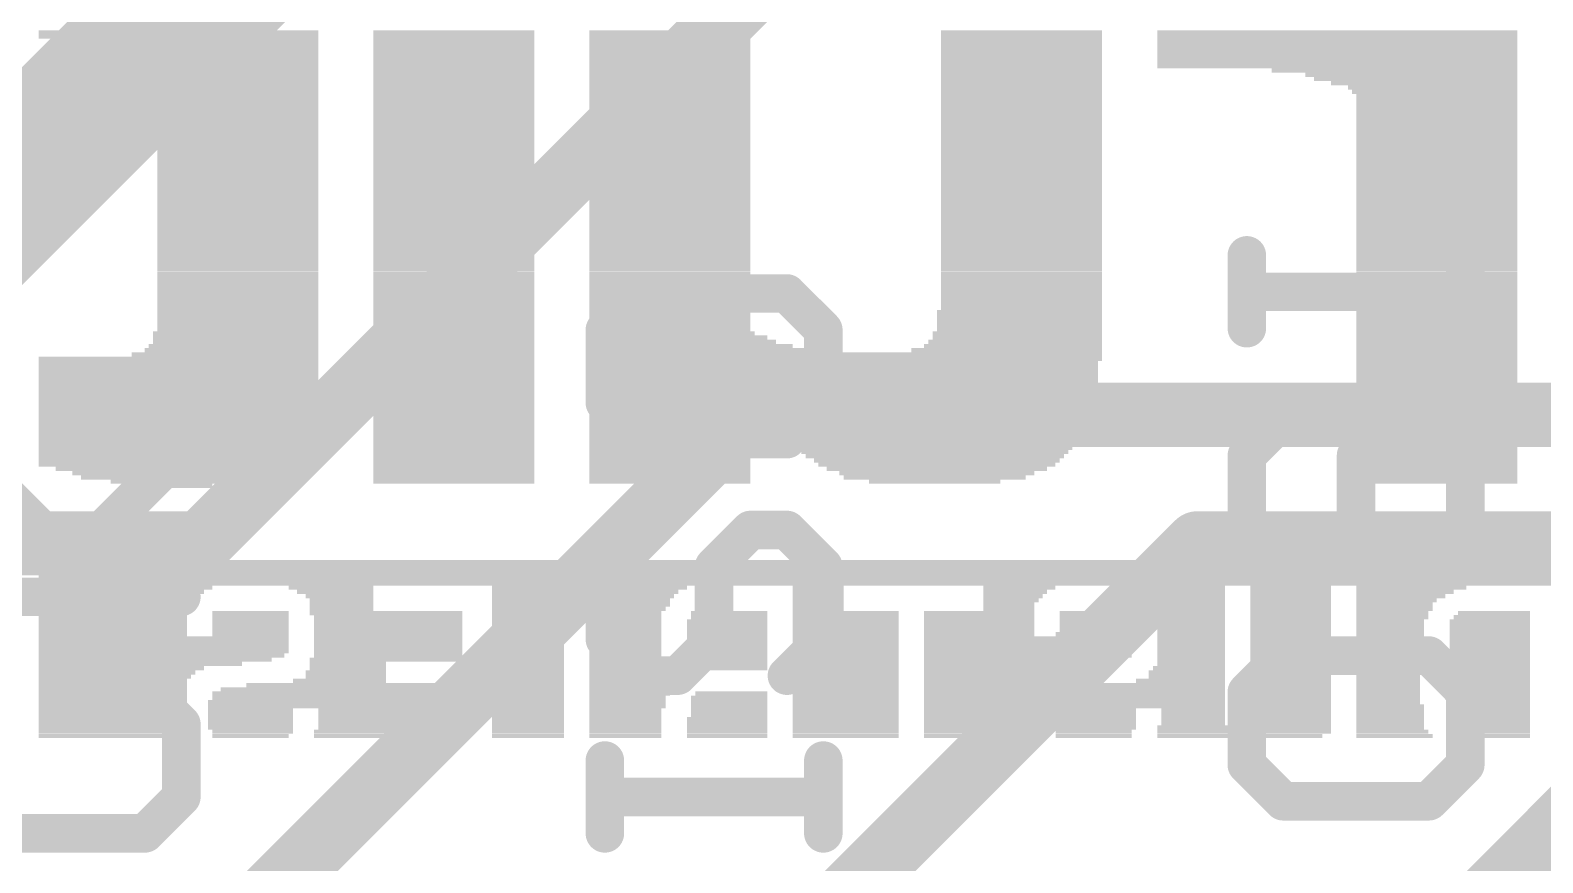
# Model space of a CAD drawing. Extents: x -0.1 to 49.3, y -0.1 to 40.8.
# Drawn here: x 16.34 to 22.32, y 3.82 to 7.11 of the extents above; entities that cross this region are included whole.
import ezdxf

# ---------------------------------------------------------------- set-up
doc = ezdxf.new("R2010")
doc.units = 0
for name, color, linetype in [('1', 12, 'CONTINUOUS'), ('16', 132, 'CONTINUOUS'), ('21', 40, 'CONTINUOUS'), ('22', 6, 'CONTINUOUS')]:
    doc.layers.add(name, color=color, linetype=linetype)

# ---------------------------------------------------------------- blocks, each defined once
blk = doc.blocks.new('RECT')
blk.add_solid([(-0.5, -0.5), (0.5, -0.5), (-0.5, 0.5), (0.5, 0.5)])

msp = doc.modelspace()

# ---------------------------------------------------------------- linework, layer by layer
at = {"layer": '1', "const_width": 0.6096}
msp.add_lwpolyline([(17.198, 7.427), (14.851, 5.08)], dxfattribs=at)
at = {"layer": '16', "const_width": 0.254}
for points in [[(19.804, 7.874), (17.01, 5.08)], [(19.177, 5.588), (16.51, 2.921)], [(27.432, 5.588), (19.177, 5.588)], [(17.01, 5.08), (13.327, 5.08)], [(20.955, 5.08), (19.05, 3.175)], [(27.813, 5.08), (20.955, 5.08)], [(22.987, 4.572), (21.59, 3.175)]]:
    msp.add_lwpolyline(points, dxfattribs=at)
at = {"layer": '16', "const_width": 0.127}
for points in [[(19.177, 5.6515, 1), (19.177, 5.5245)], [(19.2219, 5.5431, 1), (19.1321, 5.6329)], [(17.01, 5.0165, 1), (17.01, 5.1435)], [(20.955, 5.1435, 1), (20.955, 5.0165)], [(20.9999, 5.0351, 1), (20.9101, 5.1249)], [(16.9651, 5.1249, 1), (17.0549, 5.0351)]]:
    msp.add_lwpolyline(points, format="xyb", dxfattribs=at)
at = {"layer": '21', "const_width": 0.1524}
for points in [[(21.1495, 5.9308), (21.1495, 6.2189)], [(22.0138, 5.9308), (22.0138, 6.2189)], [(18.7535, 6.0681), (18.6095, 5.9241)], [(19.3297, 6.0681), (18.7535, 6.0681)], [(19.4738, 5.9241), (19.3297, 6.0681)], [(22.0138, 6.0748), (21.1495, 6.0748)], [(18.6095, 5.9241), (18.6095, 5.636)], [(19.4738, 5.636), (19.4738, 5.9241)], [(18.6095, 5.636), (18.7535, 5.4919)], [(19.3297, 5.4919), (19.4738, 5.636)], [(21.2935, 5.5715), (21.1495, 5.4274)], [(21.5816, 5.4274), (21.7257, 5.5715)], [(21.7257, 5.5715), (21.8697, 5.5715)], [(21.8697, 5.5715), (22.0138, 5.4274)], [(18.7535, 5.4919), (19.3297, 5.4919)], [(16.6457, 4.8682), (16.0695, 5.4445)], [(16.5016, 5.0123), (16.9338, 5.4445)], [(21.1495, 5.4274), (21.1495, 5.1393)], [(21.5816, 5.1393), (21.5816, 5.4274)], [(22.0138, 5.4274), (22.0138, 5.1393)], [(18.7535, 5.1326), (18.6095, 4.9886)], [(19.0416, 4.9886), (19.1857, 5.1326)], [(19.1857, 5.1326), (19.3297, 5.1326)], [(19.3297, 5.1326), (19.4738, 4.9886)], [(21.1495, 5.1393), (21.2935, 4.9952)], [(21.4376, 4.9952), (21.5816, 5.1393)], [(22.0138, 5.1393), (21.8697, 4.9952)], [(18.6095, 4.9886), (18.6095, 4.7005)], [(19.0416, 4.7005), (19.0416, 4.9886)], [(19.4738, 4.9886), (19.4738, 4.7005)], [(21.2935, 4.9952), (21.4376, 4.9952)], [(16.0695, 4.8682), (16.9338, 4.8682)], [(18.6095, 4.7005), (18.7535, 4.5564)], [(18.8976, 4.5564), (19.0416, 4.7005)], [(19.4738, 4.7005), (19.3297, 4.5564)], [(21.2935, 4.6359), (21.1495, 4.4919)], [(21.8697, 4.6359), (21.2935, 4.6359)], [(22.0138, 4.4919), (21.8697, 4.6359)], [(18.7535, 4.5564), (18.8976, 4.5564)], [(16.9338, 4.3649), (16.7897, 4.5089)], [(21.1495, 4.4919), (21.1495, 4.2038)], [(22.0138, 4.2038), (22.0138, 4.4919)], [(16.9338, 4.0768), (16.9338, 4.3649)], [(18.6095, 3.9327), (18.6095, 4.2208)], [(19.4738, 3.9327), (19.4738, 4.2208)], [(21.1495, 4.2038), (21.2935, 4.0597)], [(21.8697, 4.0597), (22.0138, 4.2038)], [(16.7897, 3.9327), (16.9338, 4.0768)], [(19.4738, 4.0768), (18.6095, 4.0768)], [(21.2935, 4.0597), (21.8697, 4.0597)], [(16.2135, 3.9327), (16.7897, 3.9327)]]:
    msp.add_lwpolyline(points, dxfattribs=at)
at = {"layer": '21', "const_width": 0.0762}
for points in [[(21.1876, 6.2189, 1), (21.1114, 6.2189)], [(22.0519, 6.2189, 1), (21.9757, 6.2189)], [(18.7535, 6.1062, 1), (18.7535, 6.03)], [(18.7805, 6.0412, 1), (18.7266, 6.0951)], [(19.3567, 6.0951, 1), (19.3028, 6.0412)], [(19.3297, 6.03, 1), (19.3297, 6.1062)], [(21.1495, 6.1129, 1), (21.1495, 6.0367)], [(22.0138, 6.0367, 1), (22.0138, 6.1129)], [(18.5825, 5.951, 1), (18.6364, 5.8971)], [(18.6476, 5.9241, 1), (18.5714, 5.9241)], [(19.5119, 5.9241, 1), (19.4357, 5.9241)], [(19.4469, 5.8971, 1), (19.5007, 5.951)], [(21.1114, 5.9308, 1), (21.1876, 5.9308)], [(21.9757, 5.9308, 1), (22.0519, 5.9308)], [(18.6364, 5.6629, 1), (18.5825, 5.609)], [(19.5007, 5.609, 1), (19.4469, 5.6629)], [(18.5714, 5.636, 1), (18.6476, 5.636)], [(19.4357, 5.636, 1), (19.5119, 5.636)], [(21.3205, 5.5445, 1), (21.2666, 5.5984)], [(21.7257, 5.6096, 1), (21.7257, 5.5334)], [(21.7526, 5.5445, 1), (21.6987, 5.5984)], [(21.8967, 5.5984, 1), (21.8428, 5.5445)], [(21.8697, 5.5334, 1), (21.8697, 5.6096)], [(18.7535, 5.53, 1), (18.7535, 5.4538)], [(19.3297, 5.4538, 1), (19.3297, 5.53)], [(16.9607, 5.4175, 1), (16.9069, 5.4714)], [(18.7266, 5.465, 1), (18.7805, 5.5189)], [(19.3028, 5.5189, 1), (19.3567, 5.465)], [(21.1876, 5.4274, 1), (21.1114, 5.4274)], [(21.1225, 5.4543, 1), (21.1764, 5.4005)], [(21.6197, 5.4274, 1), (21.5435, 5.4274)], [(21.5547, 5.4543, 1), (21.6086, 5.4005)], [(22.0519, 5.4274, 1), (21.9757, 5.4274)], [(21.9869, 5.4005, 1), (22.0407, 5.4543)], [(18.7805, 5.1057, 1), (18.7266, 5.1596)], [(19.1857, 5.1707, 1), (19.1857, 5.0945)], [(19.2126, 5.1057, 1), (19.1587, 5.1596)], [(19.3567, 5.1596, 1), (19.3028, 5.1057)], [(19.3297, 5.0945, 1), (19.3297, 5.1707)], [(21.1764, 5.1662, 1), (21.1225, 5.1124)], [(21.6086, 5.1124, 1), (21.5547, 5.1662)], [(22.0407, 5.1124, 1), (21.9869, 5.1662)], [(21.1114, 5.1393, 1), (21.1876, 5.1393)], [(21.5435, 5.1393, 1), (21.6197, 5.1393)], [(21.9757, 5.1393, 1), (22.0519, 5.1393)], [(16.4747, 5.0392, 1), (16.5286, 4.9854)], [(18.5825, 5.0155, 1), (18.6364, 4.9616)], [(18.6476, 4.9886, 1), (18.5714, 4.9886)], [(19.0797, 4.9886, 1), (19.0035, 4.9886)], [(19.0147, 5.0155, 1), (19.0686, 4.9616)], [(19.5119, 4.9886, 1), (19.4357, 4.9886)], [(19.4469, 4.9616, 1), (19.5007, 5.0155)], [(21.2935, 5.0333, 1), (21.2935, 4.9571)], [(21.2666, 4.9683, 1), (21.3205, 5.0222)], [(21.4106, 5.0222, 1), (21.4645, 4.9683)], [(21.4376, 4.9571, 1), (21.4376, 5.0333)], [(21.8428, 5.0222, 1), (21.8967, 4.9683)], [(16.6187, 4.8413, 1), (16.6726, 4.8952)], [(16.9338, 4.8301, 1), (16.9338, 4.9063)], [(18.6364, 4.7274, 1), (18.5825, 4.6735)], [(18.5714, 4.7005, 1), (18.6476, 4.7005)], [(19.0035, 4.7005, 1), (19.0797, 4.7005)], [(19.0686, 4.6735, 1), (19.0147, 4.7274)], [(19.4357, 4.7005, 1), (19.5119, 4.7005)], [(19.5007, 4.6735, 1), (19.4469, 4.7274)], [(21.2935, 4.674, 1), (21.2935, 4.5978)], [(21.3205, 4.609, 1), (21.2666, 4.6629)], [(21.8967, 4.6629, 1), (21.8428, 4.609)], [(21.8697, 4.5978, 1), (21.8697, 4.674)], [(18.7535, 4.5945, 1), (18.7535, 4.5183)], [(18.7266, 4.5295, 1), (18.7805, 4.5833)], [(18.8706, 4.5833, 1), (18.9245, 4.5295)], [(18.8976, 4.5183, 1), (18.8976, 4.5945)], [(19.3028, 4.5833, 1), (19.3567, 4.5295)], [(16.8167, 4.5359, 1), (16.7628, 4.482)], [(21.1225, 4.5188, 1), (21.1764, 4.4649)], [(21.1876, 4.4919, 1), (21.1114, 4.4919)], [(22.0519, 4.4919, 1), (21.9757, 4.4919)], [(21.9869, 4.4649, 1), (22.0407, 4.5188)], [(16.9719, 4.3649, 1), (16.8957, 4.3649)], [(16.9069, 4.3379, 1), (16.9607, 4.3918)], [(18.6476, 4.2208, 1), (18.5714, 4.2208)], [(19.5119, 4.2208, 1), (19.4357, 4.2208)], [(21.1764, 4.2307, 1), (21.1225, 4.1768)], [(22.0407, 4.1768, 1), (21.9869, 4.2307)], [(21.1114, 4.2038, 1), (21.1876, 4.2038)], [(21.9757, 4.2038, 1), (22.0519, 4.2038)], [(16.9607, 4.0498, 1), (16.9069, 4.1037)], [(18.6095, 4.1149, 1), (18.6095, 4.0387)], [(19.4738, 4.0387, 1), (19.4738, 4.1149)], [(21.2935, 4.0978, 1), (21.2935, 4.0216)], [(21.8697, 4.0216, 1), (21.8697, 4.0978)], [(16.8957, 4.0768, 1), (16.9719, 4.0768)], [(21.2666, 4.0328, 1), (21.3205, 4.0867)], [(21.8428, 4.0867, 1), (21.8967, 4.0328)], [(16.7628, 3.9597, 1), (16.8167, 3.9058)], [(16.7897, 3.8946, 1), (16.7897, 3.9708)], [(18.5714, 3.9327, 1), (18.6476, 3.9327)], [(19.4357, 3.9327, 1), (19.5119, 3.9327)]]:
    msp.add_lwpolyline(points, format="xyb", dxfattribs=at)

# ---------------------------------------------------------------- block references
at = {"layer": '22', "rotation": 180}
for p, xscale, yscale in [((16.9223, 7.1008), 1.1065, 0.0168), ((16.9223, 7.0841), 1.1065, 0.0167), ((17.157, 7.0673), 0.6371, 0.0168), ((18.0119, 7.1008), 0.637, 0.0168), ((18.0119, 7.0841), 0.637, 0.0167), ((18.0119, 7.0673), 0.637, 0.0168), ((18.8668, 7.1008), 0.6371, 0.0168), ((18.8668, 7.0841), 0.6371, 0.0167), ((18.8668, 7.0673), 0.6371, 0.0168), ((20.2583, 7.1008), 0.637, 0.0168), ((20.2583, 7.0841), 0.637, 0.0167), ((20.2583, 7.0673), 0.637, 0.0168), ((21.5072, 7.1008), 1.425, 0.0168), ((21.5072, 7.0841), 1.425, 0.0167), ((21.5072, 7.0673), 1.425, 0.0168), ((17.157, 7.0506), 0.6371, 0.0167), ((17.157, 7.0338), 0.6371, 0.0168), ((17.157, 7.017), 0.6371, 0.0168), ((17.157, 7.0003), 0.6371, 0.0167), ((18.0119, 7.0506), 0.637, 0.0167), ((18.0119, 7.0338), 0.637, 0.0168), ((18.0119, 7.017), 0.637, 0.0168), ((18.0119, 7.0003), 0.637, 0.0167), ((18.8668, 7.0506), 0.6371, 0.0167), ((18.8668, 7.0338), 0.6371, 0.0168), ((18.8668, 7.017), 0.6371, 0.0168), ((18.8668, 7.0003), 0.6371, 0.0167), ((20.2583, 7.0506), 0.637, 0.0167), ((20.2583, 7.0338), 0.637, 0.0168), ((20.2583, 7.017), 0.637, 0.0168), ((20.2583, 7.0003), 0.637, 0.0167), ((21.5072, 7.0506), 1.425, 0.0167), ((21.5072, 7.0338), 1.425, 0.0168), ((21.5072, 7.017), 1.425, 0.0168), ((21.5072, 7.0003), 1.425, 0.0167), ((17.157, 6.9835), 0.6371, 0.0168), ((17.157, 6.9667), 0.6371, 0.0168), ((17.157, 6.95), 0.6371, 0.0167), ((18.0119, 6.9835), 0.637, 0.0168), ((18.0119, 6.9667), 0.637, 0.0168), ((18.0119, 6.95), 0.637, 0.0167), ((18.8668, 6.9835), 0.6371, 0.0168), ((18.8668, 6.9667), 0.6371, 0.0168), ((18.8668, 6.95), 0.6371, 0.0167), ((20.2583, 6.9835), 0.637, 0.0168), ((20.2583, 6.9667), 0.637, 0.0168), ((20.2583, 6.95), 0.637, 0.0167), ((21.5072, 6.9835), 1.425, 0.0168), ((21.5072, 6.9667), 1.425, 0.0168), ((21.7336, 6.95), 0.9723, 0.0167), ((17.157, 6.9332), 0.6371, 0.0168), ((17.157, 6.9164), 0.6371, 0.0168), ((17.157, 6.8997), 0.6371, 0.0167), ((17.157, 6.8829), 0.6371, 0.0168), ((18.0119, 6.9332), 0.637, 0.0168), ((18.0119, 6.9164), 0.637, 0.0168), ((18.0119, 6.8997), 0.637, 0.0167), ((18.0119, 6.8829), 0.637, 0.0168), ((18.8668, 6.9332), 0.6371, 0.0168), ((18.8668, 6.9164), 0.6371, 0.0168), ((18.8668, 6.8997), 0.6371, 0.0167), ((18.8668, 6.8829), 0.6371, 0.0168), ((20.2583, 6.9332), 0.637, 0.0168), ((20.2583, 6.9164), 0.637, 0.0168), ((20.2583, 6.8997), 0.637, 0.0167), ((20.2583, 6.8829), 0.637, 0.0168), ((21.8006, 6.9332), 0.8382, 0.0168), ((21.8174, 6.9164), 0.8047, 0.0168), ((21.8509, 6.8997), 0.7377, 0.0167), ((21.8844, 6.8829), 0.6706, 0.0168), ((17.157, 6.8661), 0.6371, 0.0168), ((17.157, 6.8494), 0.6371, 0.0167), ((17.157, 6.8326), 0.6371, 0.0168), ((17.157, 6.8159), 0.6371, 0.0167), ((18.0119, 6.8661), 0.637, 0.0168), ((18.0119, 6.8494), 0.637, 0.0167), ((18.0119, 6.8326), 0.637, 0.0168), ((18.0119, 6.8159), 0.637, 0.0167), ((18.8668, 6.8661), 0.6371, 0.0168), ((18.8668, 6.8494), 0.6371, 0.0167), ((18.8668, 6.8326), 0.6371, 0.0168), ((18.8668, 6.8159), 0.6371, 0.0167), ((20.2583, 6.8661), 0.637, 0.0168), ((20.2583, 6.8494), 0.637, 0.0167), ((20.2583, 6.8326), 0.637, 0.0168), ((20.2583, 6.8159), 0.637, 0.0167), ((21.8928, 6.8661), 0.6538, 0.0168), ((21.9012, 6.8494), 0.6371, 0.0167), ((21.9012, 6.8326), 0.6371, 0.0168), ((21.9012, 6.8159), 0.6371, 0.0167), ((17.157, 6.7991), 0.6371, 0.0168), ((17.157, 6.7823), 0.6371, 0.0168), ((17.157, 6.7656), 0.6371, 0.0167), ((18.0119, 6.7991), 0.637, 0.0168), ((18.0119, 6.7823), 0.637, 0.0168), ((18.0119, 6.7656), 0.637, 0.0167), ((18.8668, 6.7991), 0.6371, 0.0168), ((18.8668, 6.7823), 0.6371, 0.0168), ((18.8668, 6.7656), 0.6371, 0.0167), ((20.2583, 6.7991), 0.637, 0.0168), ((20.2583, 6.7823), 0.637, 0.0168), ((20.2583, 6.7656), 0.637, 0.0167), ((21.9012, 6.7991), 0.6371, 0.0168), ((21.9012, 6.7823), 0.6371, 0.0168), ((21.9012, 6.7656), 0.6371, 0.0167), ((17.157, 6.7488), 0.6371, 0.0168), ((17.157, 6.732), 0.6371, 0.0168), ((17.157, 6.7153), 0.6371, 0.0167), ((17.157, 6.6985), 0.6371, 0.0168), ((18.0119, 6.7488), 0.637, 0.0168), ((18.0119, 6.732), 0.637, 0.0168), ((18.0119, 6.7153), 0.637, 0.0167), ((18.0119, 6.6985), 0.637, 0.0168), ((18.8668, 6.7488), 0.6371, 0.0168), ((18.8668, 6.732), 0.6371, 0.0168), ((18.8668, 6.7153), 0.6371, 0.0167), ((18.8668, 6.6985), 0.6371, 0.0168), ((20.2583, 6.7488), 0.637, 0.0168), ((20.2583, 6.732), 0.637, 0.0168), ((20.2583, 6.7153), 0.637, 0.0167), ((20.2583, 6.6985), 0.637, 0.0168), ((21.9012, 6.7488), 0.6371, 0.0168), ((21.9012, 6.732), 0.6371, 0.0168), ((21.9012, 6.7153), 0.6371, 0.0167), ((21.9012, 6.6985), 0.6371, 0.0168), ((17.157, 6.6817), 0.6371, 0.0168), ((17.157, 6.665), 0.6371, 0.0167), ((17.157, 6.6482), 0.6371, 0.0168), ((18.0119, 6.6817), 0.637, 0.0168), ((18.0119, 6.665), 0.637, 0.0167), ((18.0119, 6.6482), 0.637, 0.0168), ((18.8668, 6.6817), 0.6371, 0.0168), ((18.8668, 6.665), 0.6371, 0.0167), ((18.8668, 6.6482), 0.6371, 0.0168), ((20.2583, 6.6817), 0.637, 0.0168), ((20.2583, 6.665), 0.637, 0.0167), ((20.2583, 6.6482), 0.637, 0.0168), ((21.9012, 6.6817), 0.6371, 0.0168), ((21.9012, 6.665), 0.6371, 0.0167), ((21.9012, 6.6482), 0.6371, 0.0168), ((17.157, 6.6315), 0.6371, 0.0167), ((17.157, 6.6147), 0.6371, 0.0168), ((17.157, 6.5979), 0.6371, 0.0168), ((17.157, 6.5812), 0.6371, 0.0167), ((18.0119, 6.6315), 0.637, 0.0167), ((18.0119, 6.6147), 0.637, 0.0168), ((18.0119, 6.5979), 0.637, 0.0168), ((18.0119, 6.5812), 0.637, 0.0167), ((18.8668, 6.6315), 0.6371, 0.0167), ((18.8668, 6.6147), 0.6371, 0.0168), ((18.8668, 6.5979), 0.6371, 0.0168), ((18.8668, 6.5812), 0.6371, 0.0167), ((20.2583, 6.6315), 0.637, 0.0167), ((20.2583, 6.6147), 0.637, 0.0168), ((20.2583, 6.5979), 0.637, 0.0168), ((20.2583, 6.5812), 0.637, 0.0167), ((21.9012, 6.6315), 0.6371, 0.0167), ((21.9012, 6.6147), 0.6371, 0.0168), ((21.9012, 6.5979), 0.6371, 0.0168), ((21.9012, 6.5812), 0.6371, 0.0167), ((17.157, 6.5644), 0.6371, 0.0168), ((17.157, 6.5476), 0.6371, 0.0168), ((17.157, 6.5309), 0.6371, 0.0167), ((18.0119, 6.5644), 0.637, 0.0168), ((18.0119, 6.5476), 0.637, 0.0168), ((18.0119, 6.5309), 0.637, 0.0167), ((18.8668, 6.5644), 0.6371, 0.0168), ((18.8668, 6.5476), 0.6371, 0.0168), ((18.8668, 6.5309), 0.6371, 0.0167), ((20.2583, 6.5644), 0.637, 0.0168), ((20.2583, 6.5476), 0.637, 0.0168), ((20.2583, 6.5309), 0.637, 0.0167), ((21.9012, 6.5644), 0.6371, 0.0168), ((21.9012, 6.5476), 0.6371, 0.0168), ((21.9012, 6.5309), 0.6371, 0.0167), ((17.157, 6.5141), 0.6371, 0.0168), ((17.157, 6.4973), 0.6371, 0.0168), ((17.157, 6.4806), 0.6371, 0.0167), ((17.157, 6.4638), 0.6371, 0.0168), ((18.0119, 6.5141), 0.637, 0.0168), ((18.0119, 6.4973), 0.637, 0.0168), ((18.0119, 6.4806), 0.637, 0.0167), ((18.0119, 6.4638), 0.637, 0.0168), ((18.8668, 6.5141), 0.6371, 0.0168), ((18.8668, 6.4973), 0.6371, 0.0168), ((18.8668, 6.4806), 0.6371, 0.0167), ((18.8668, 6.4638), 0.6371, 0.0168), ((20.2583, 6.5141), 0.637, 0.0168), ((20.2583, 6.4973), 0.637, 0.0168), ((20.2583, 6.4806), 0.637, 0.0167), ((20.2583, 6.4638), 0.637, 0.0168), ((21.9012, 6.5141), 0.6371, 0.0168), ((21.9012, 6.4973), 0.6371, 0.0168), ((21.9012, 6.4806), 0.6371, 0.0167), ((21.9012, 6.4638), 0.6371, 0.0168), ((17.157, 6.447), 0.6371, 0.0168), ((17.157, 6.4303), 0.6371, 0.0167), ((17.157, 6.4135), 0.6371, 0.0168), ((17.157, 6.3967), 0.6371, 0.0167), ((18.0119, 6.447), 0.637, 0.0168), ((18.0119, 6.4303), 0.637, 0.0167), ((18.0119, 6.4135), 0.637, 0.0168), ((18.0119, 6.3967), 0.637, 0.0167), ((18.8668, 6.447), 0.6371, 0.0168), ((18.8668, 6.4303), 0.6371, 0.0167), ((18.8668, 6.4135), 0.6371, 0.0168), ((18.8668, 6.3967), 0.6371, 0.0167), ((20.2583, 6.447), 0.637, 0.0168), ((20.2583, 6.4303), 0.637, 0.0167), ((20.2583, 6.4135), 0.637, 0.0168), ((20.2583, 6.3967), 0.637, 0.0167), ((21.9012, 6.447), 0.6371, 0.0168), ((21.9012, 6.4303), 0.6371, 0.0167), ((21.9012, 6.4135), 0.6371, 0.0168), ((21.9012, 6.3967), 0.6371, 0.0167), ((17.157, 6.38), 0.6371, 0.0168), ((17.157, 6.3632), 0.6371, 0.0168), ((17.157, 6.3464), 0.6371, 0.0167), ((18.0119, 6.38), 0.637, 0.0168), ((18.0119, 6.3632), 0.637, 0.0168), ((18.0119, 6.3464), 0.637, 0.0167), ((18.8668, 6.38), 0.6371, 0.0168), ((18.8668, 6.3632), 0.6371, 0.0168), ((18.8668, 6.3464), 0.6371, 0.0167), ((20.2583, 6.38), 0.637, 0.0168), ((20.2583, 6.3632), 0.637, 0.0168), ((20.2583, 6.3464), 0.637, 0.0167), ((21.9012, 6.38), 0.6371, 0.0168), ((21.9012, 6.3632), 0.6371, 0.0168), ((21.9012, 6.3464), 0.6371, 0.0167), ((17.157, 6.3297), 0.6371, 0.0168), ((17.157, 6.3129), 0.6371, 0.0168), ((17.157, 6.2961), 0.6371, 0.0167), ((17.157, 6.2794), 0.6371, 0.0168), ((18.0119, 6.3297), 0.637, 0.0168), ((18.0119, 6.3129), 0.637, 0.0168), ((18.0119, 6.2961), 0.637, 0.0167), ((18.0119, 6.2794), 0.637, 0.0168), ((18.8668, 6.3297), 0.6371, 0.0168), ((18.8668, 6.3129), 0.6371, 0.0168), ((18.8668, 6.2961), 0.6371, 0.0167), ((18.8668, 6.2794), 0.6371, 0.0168), ((20.2583, 6.3297), 0.637, 0.0168), ((20.2583, 6.3129), 0.637, 0.0168), ((20.2583, 6.2961), 0.637, 0.0167), ((20.2583, 6.2794), 0.637, 0.0168), ((21.9012, 6.3297), 0.6371, 0.0168), ((21.9012, 6.3129), 0.6371, 0.0168), ((21.9012, 6.2961), 0.6371, 0.0167), ((21.9012, 6.2794), 0.6371, 0.0168), ((17.157, 6.2626), 0.6371, 0.0168), ((17.157, 6.2458), 0.6371, 0.0167), ((17.157, 6.2291), 0.6371, 0.0168), ((18.0119, 6.2626), 0.637, 0.0168), ((18.0119, 6.2458), 0.637, 0.0167), ((18.0119, 6.2291), 0.637, 0.0168), ((18.8668, 6.2626), 0.6371, 0.0168), ((18.8668, 6.2458), 0.6371, 0.0167), ((18.8668, 6.2291), 0.6371, 0.0168), ((20.2583, 6.2626), 0.637, 0.0168), ((20.2583, 6.2458), 0.637, 0.0167), ((20.2583, 6.2291), 0.637, 0.0168), ((21.9012, 6.2626), 0.6371, 0.0168), ((21.9012, 6.2458), 0.6371, 0.0167), ((21.9012, 6.2291), 0.6371, 0.0168), ((17.157, 6.2124), 0.6371, 0.0167), ((17.157, 6.1956), 0.6371, 0.0168), ((17.157, 6.1788), 0.6371, 0.0168), ((17.157, 6.1621), 0.6371, 0.0167), ((18.0119, 6.2124), 0.637, 0.0167), ((18.0119, 6.1956), 0.637, 0.0168), ((18.0119, 6.1788), 0.637, 0.0168), ((18.0119, 6.1621), 0.637, 0.0167), ((18.8668, 6.2124), 0.6371, 0.0167), ((18.8668, 6.1956), 0.6371, 0.0168), ((18.8668, 6.1788), 0.6371, 0.0168), ((18.8668, 6.1621), 0.6371, 0.0167), ((20.2583, 6.2124), 0.637, 0.0167), ((20.2583, 6.1956), 0.637, 0.0168), ((20.2583, 6.1788), 0.637, 0.0168), ((20.2583, 6.1621), 0.637, 0.0167), ((21.9012, 6.2124), 0.6371, 0.0167), ((21.9012, 6.1956), 0.6371, 0.0168), ((21.9012, 6.1788), 0.6371, 0.0168), ((21.9012, 6.1621), 0.6371, 0.0167), ((17.157, 6.1453), 0.6371, 0.0168), ((17.157, 6.1285), 0.6371, 0.0168), ((17.157, 6.1118), 0.6371, 0.0167), ((18.0119, 6.1453), 0.637, 0.0168), ((18.0119, 6.1285), 0.637, 0.0168), ((18.0119, 6.1118), 0.637, 0.0167), ((18.8668, 6.1453), 0.6371, 0.0168), ((18.8668, 6.1285), 0.6371, 0.0168), ((18.8668, 6.1118), 0.6371, 0.0167), ((20.2583, 6.1453), 0.637, 0.0168), ((20.2583, 6.1285), 0.637, 0.0168), ((20.2583, 6.1118), 0.637, 0.0167), ((21.9012, 6.1453), 0.6371, 0.0168), ((21.9012, 6.1285), 0.6371, 0.0168), ((21.9012, 6.1118), 0.6371, 0.0167), ((17.157, 6.095), 0.6371, 0.0168), ((17.157, 6.0782), 0.6371, 0.0168), ((17.157, 6.0615), 0.6371, 0.0167), ((17.157, 6.0447), 0.6371, 0.0168), ((18.0119, 6.095), 0.637, 0.0168), ((18.0119, 6.0782), 0.637, 0.0168), ((18.0119, 6.0615), 0.637, 0.0167), ((18.0119, 6.0447), 0.637, 0.0168), ((18.8668, 6.095), 0.6371, 0.0168), ((18.8668, 6.0782), 0.6371, 0.0168), ((18.8668, 6.0615), 0.6371, 0.0167), ((18.8668, 6.0447), 0.6371, 0.0168), ((20.2583, 6.095), 0.637, 0.0168), ((20.2583, 6.0782), 0.637, 0.0168), ((20.2583, 6.0615), 0.637, 0.0167), ((20.2583, 6.0447), 0.637, 0.0168), ((21.9012, 6.095), 0.6371, 0.0168), ((21.9012, 6.0782), 0.6371, 0.0168), ((21.9012, 6.0615), 0.6371, 0.0167), ((21.9012, 6.0447), 0.6371, 0.0168), ((17.157, 6.0279), 0.6371, 0.0168), ((17.157, 6.0112), 0.6371, 0.0167), ((17.157, 5.9944), 0.6371, 0.0168), ((17.157, 5.9777), 0.6371, 0.0167), ((18.0119, 6.0279), 0.637, 0.0168), ((18.0119, 6.0112), 0.637, 0.0167), ((18.0119, 5.9944), 0.637, 0.0168), ((18.0119, 5.9777), 0.637, 0.0167), ((18.8668, 6.0279), 0.6371, 0.0168), ((18.8668, 6.0112), 0.6371, 0.0167), ((18.8668, 5.9944), 0.6371, 0.0168), ((18.8668, 5.9777), 0.6371, 0.0167), ((20.2499, 5.9944), 0.6538, 0.0168), ((20.2499, 5.9777), 0.6538, 0.0167), ((20.2583, 6.0279), 0.637, 0.0168), ((20.2583, 6.0112), 0.637, 0.0167), ((21.9012, 6.0279), 0.6371, 0.0168), ((21.9012, 6.0112), 0.6371, 0.0167), ((21.9012, 5.9944), 0.6371, 0.0168), ((21.9012, 5.9777), 0.6371, 0.0167), ((17.157, 5.9609), 0.6371, 0.0168), ((17.157, 5.9441), 0.6371, 0.0168), ((17.157, 5.9274), 0.6371, 0.0167), ((18.0119, 5.9609), 0.637, 0.0168), ((18.0119, 5.9441), 0.637, 0.0168), ((18.0119, 5.9274), 0.637, 0.0167), ((18.8668, 5.9609), 0.6371, 0.0168), ((18.8668, 5.9441), 0.6371, 0.0168), ((18.8668, 5.9274), 0.6371, 0.0167), ((20.2499, 5.9609), 0.6538, 0.0168), ((20.2499, 5.9441), 0.6538, 0.0168), ((20.2499, 5.9274), 0.6538, 0.0167), ((21.9012, 5.9609), 0.6371, 0.0168), ((21.9012, 5.9441), 0.6371, 0.0168), ((21.9012, 5.9274), 0.6371, 0.0167), ((17.1402, 5.8603), 0.6706, 0.0168), ((17.1486, 5.9106), 0.6538, 0.0168), ((17.1486, 5.8938), 0.6538, 0.0168), ((17.1486, 5.8771), 0.6538, 0.0167), ((18.0119, 5.9106), 0.637, 0.0168), ((18.0119, 5.8938), 0.637, 0.0168), ((18.0119, 5.8771), 0.637, 0.0167), ((18.0119, 5.8603), 0.637, 0.0168), ((18.8752, 5.9106), 0.6538, 0.0168), ((18.9003, 5.8938), 0.7041, 0.0168), ((18.9171, 5.8771), 0.7377, 0.0167), ((18.9506, 5.8603), 0.8047, 0.0168), ((20.2248, 5.8603), 0.7041, 0.0168), ((20.2332, 5.8771), 0.6873, 0.0167), ((20.2415, 5.9106), 0.6706, 0.0168), ((20.2415, 5.8938), 0.6706, 0.0168), ((21.9012, 5.9106), 0.6371, 0.0168), ((21.9012, 5.8938), 0.6371, 0.0168), ((21.9012, 5.8771), 0.6371, 0.0167), ((21.9012, 5.8603), 0.6371, 0.0168), ((16.9223, 5.81), 1.1065, 0.0168), ((17.1067, 5.8268), 0.7377, 0.0167), ((17.1318, 5.8435), 0.6874, 0.0168), ((18.0119, 5.8435), 0.637, 0.0168), ((18.0119, 5.8268), 0.637, 0.0167), ((18.0119, 5.81), 0.637, 0.0168), ((18.9842, 5.8435), 0.8718, 0.0168), ((19.5626, 5.8268), 2.0285, 0.0167), ((19.5626, 5.81), 2.0285, 0.0168), ((20.1996, 5.8435), 0.7544, 0.0168), ((21.9012, 5.8435), 0.6371, 0.0168), ((21.9012, 5.8268), 0.6371, 0.0167), ((21.9012, 5.81), 0.6371, 0.0168), ((16.9223, 5.7933), 1.1065, 0.0167), ((16.9223, 5.7765), 1.1065, 0.0168), ((16.9223, 5.7597), 1.1065, 0.0168), ((16.9223, 5.743), 1.1065, 0.0167), ((18.0119, 5.7933), 0.637, 0.0167), ((18.0119, 5.7765), 0.637, 0.0168), ((18.0119, 5.7597), 0.637, 0.0168), ((18.0119, 5.743), 0.637, 0.0167), ((19.5541, 5.7933), 2.0117, 0.0167), ((19.5541, 5.7765), 2.0117, 0.0168), ((19.5541, 5.7597), 2.0117, 0.0168), ((19.5541, 5.743), 2.0117, 0.0167), ((21.9012, 5.7933), 0.6371, 0.0167), ((21.9012, 5.7765), 0.6371, 0.0168), ((21.9012, 5.7597), 0.6371, 0.0168), ((21.9012, 5.743), 0.6371, 0.0167), ((16.9223, 5.7262), 1.1065, 0.0168), ((16.9223, 5.7094), 1.1065, 0.0168), ((16.9223, 5.6927), 1.1065, 0.0167), ((18.0119, 5.7262), 0.637, 0.0168), ((18.0119, 5.7094), 0.637, 0.0168), ((18.0119, 5.6927), 0.637, 0.0167), ((19.5541, 5.7262), 2.0117, 0.0168), ((19.5541, 5.7094), 2.0117, 0.0168), ((19.5541, 5.6927), 2.0117, 0.0167), ((21.9012, 5.7262), 0.6371, 0.0168), ((21.9012, 5.7094), 0.6371, 0.0168), ((21.9012, 5.6927), 0.6371, 0.0167), ((16.9223, 5.6759), 1.1065, 0.0168), ((16.9139, 5.6591), 1.0897, 0.0168), ((16.9139, 5.6424), 1.0897, 0.0167), ((16.9139, 5.6256), 1.0897, 0.0168), ((18.0119, 5.6759), 0.637, 0.0168), ((18.0119, 5.6591), 0.637, 0.0168), ((18.0119, 5.6424), 0.637, 0.0167), ((18.0119, 5.6256), 0.637, 0.0168), ((19.5541, 5.6759), 2.0117, 0.0168), ((19.5541, 5.6591), 2.0117, 0.0168), ((19.5458, 5.6424), 1.995, 0.0167), ((19.5458, 5.6256), 1.995, 0.0168), ((21.9012, 5.6759), 0.6371, 0.0168), ((21.9012, 5.6591), 0.6371, 0.0168), ((21.9012, 5.6424), 0.6371, 0.0167), ((21.9012, 5.6256), 0.6371, 0.0168), ((16.9139, 5.6088), 1.0897, 0.0168), ((16.9139, 5.5921), 1.0897, 0.0167), ((16.9055, 5.5753), 1.0729, 0.0168), ((16.9055, 5.5586), 1.0729, 0.0167), ((18.0119, 5.6088), 0.637, 0.0168), ((18.0119, 5.5921), 0.637, 0.0167), ((18.0119, 5.5753), 0.637, 0.0168), ((18.0119, 5.5586), 0.637, 0.0167), ((19.5458, 5.6088), 1.995, 0.0168), ((18.8668, 5.5921), 0.6371, 0.0167), ((18.8668, 5.5753), 0.6371, 0.0168), ((18.8668, 5.5586), 0.6371, 0.0167), ((19.8727, 5.5921), 1.3412, 0.0167), ((19.8727, 5.5753), 1.3076, 0.0168), ((19.8895, 5.5586), 1.2741, 0.0167), ((21.9012, 5.6088), 0.6371, 0.0168), ((21.9012, 5.5921), 0.6371, 0.0167), ((21.9012, 5.5753), 0.6371, 0.0168), ((21.9012, 5.5586), 0.6371, 0.0167), ((16.8971, 5.5083), 1.0562, 0.0167), ((16.9055, 5.5418), 1.0729, 0.0168), ((16.9055, 5.525), 1.0729, 0.0168), ((18.0119, 5.5418), 0.637, 0.0168), ((18.0119, 5.525), 0.637, 0.0168), ((18.0119, 5.5083), 0.637, 0.0167), ((18.8668, 5.5418), 0.6371, 0.0168), ((18.8668, 5.525), 0.6371, 0.0168), ((18.8668, 5.5083), 0.6371, 0.0167), ((19.8811, 5.5418), 1.2573, 0.0168), ((19.8979, 5.525), 1.2237, 0.0168), ((19.8979, 5.5083), 1.1903, 0.0167), ((21.9012, 5.5418), 0.6371, 0.0168), ((21.9012, 5.525), 0.6371, 0.0168), ((21.9012, 5.5083), 0.6371, 0.0167), ((16.8971, 5.4915), 1.0562, 0.0168), ((16.8887, 5.4747), 1.0394, 0.0168), ((16.8803, 5.458), 1.0226, 0.0167), ((16.8803, 5.4412), 1.0226, 0.0168), ((18.0119, 5.4915), 0.637, 0.0168), ((18.0119, 5.4747), 0.637, 0.0168), ((18.0119, 5.458), 0.637, 0.0167), ((18.0119, 5.4412), 0.637, 0.0168), ((18.8668, 5.4915), 0.6371, 0.0168), ((18.8668, 5.4747), 0.6371, 0.0168), ((18.8668, 5.458), 0.6371, 0.0167), ((18.8668, 5.4412), 0.6371, 0.0168), ((19.9063, 5.4915), 1.1735, 0.0168), ((19.9146, 5.4747), 1.1232, 0.0168), ((19.9146, 5.458), 1.0896, 0.0167), ((19.9146, 5.4412), 1.0562, 0.0168), ((21.9012, 5.4915), 0.6371, 0.0168), ((21.9012, 5.4747), 0.6371, 0.0168), ((21.9012, 5.458), 0.6371, 0.0167), ((21.9012, 5.4412), 0.6371, 0.0168), ((16.872, 5.4244), 1.0059, 0.0168), ((16.8552, 5.4077), 0.9723, 0.0167), ((16.8552, 5.3909), 0.9723, 0.0168), ((18.0119, 5.4244), 0.637, 0.0168), ((18.0119, 5.4077), 0.637, 0.0167), ((18.0119, 5.3909), 0.637, 0.0168), ((18.8668, 5.4244), 0.6371, 0.0168), ((18.8668, 5.4077), 0.6371, 0.0167), ((18.8668, 5.3909), 0.6371, 0.0168), ((19.9146, 5.4244), 1.0226, 0.0168), ((19.923, 5.4077), 0.9724, 0.0167), ((19.923, 5.3909), 0.9388, 0.0168), ((21.9012, 5.4244), 0.6371, 0.0168), ((21.9012, 5.4077), 0.6371, 0.0167), ((21.9012, 5.3909), 0.6371, 0.0168), ((16.872, 5.3742), 0.8717, 0.0167), ((16.8887, 5.3574), 0.7712, 0.0168), ((16.8888, 5.3406), 0.7041, 0.0168), ((16.9223, 5.3239), 0.5365, 0.0167), ((18.0119, 5.3742), 0.637, 0.0167), ((18.0119, 5.3574), 0.637, 0.0168), ((18.0119, 5.3406), 0.637, 0.0168), ((18.0119, 5.3239), 0.637, 0.0167), ((18.8668, 5.3742), 0.6371, 0.0167), ((18.8668, 5.3574), 0.6371, 0.0168), ((18.8668, 5.3406), 0.6371, 0.0168), ((18.8668, 5.3239), 0.6371, 0.0167), ((19.923, 5.3742), 0.8718, 0.0167), ((19.923, 5.3574), 0.7712, 0.0168), ((19.9146, 5.3406), 0.7208, 0.0168), ((19.9147, 5.3239), 0.5197, 0.0167), ((21.9012, 5.3742), 0.6371, 0.0167), ((21.9012, 5.3574), 0.6371, 0.0168), ((21.9012, 5.3406), 0.6371, 0.0168), ((21.9012, 5.3239), 0.6371, 0.0167), ((16.9558, 5.3071), 0.2012, 0.0168), ((23.368, 5.0053), 13.998, 0.0168), ((23.368, 4.9886), 13.998, 0.0167), ((23.368, 4.9718), 13.998, 0.0168), ((23.368, 4.955), 13.998, 0.0167), ((23.368, 4.9383), 13.998, 0.0168), ((23.368, 4.9215), 13.998, 0.0168), ((16.7127, 4.9047), 0.6874, 0.0167), ((17.5258, 4.9047), 0.3353, 0.0167), ((18.3053, 4.9047), 0.285, 0.0167), ((18.7411, 4.9047), 0.3856, 0.0167), ((19.4536, 4.9047), 0.2012, 0.0167), ((20.2499, 4.9047), 0.285, 0.0167), ((20.8785, 4.9047), 0.3688, 0.0167), ((21.3228, 4.9047), 0.3185, 0.0167), ((21.8006, 4.9047), 0.4359, 0.0167), ((16.6791, 4.8712), 0.6203, 0.0168), ((16.6791, 4.8544), 0.6203, 0.0167), ((16.6959, 4.888), 0.6538, 0.0168), ((17.5425, 4.888), 0.3018, 0.0168), ((17.5593, 4.8712), 0.2682, 0.0168), ((17.5677, 4.8544), 0.2515, 0.0167), ((18.3053, 4.888), 0.285, 0.0168), ((18.3053, 4.8712), 0.285, 0.0168), ((18.3053, 4.8544), 0.285, 0.0167), ((18.7244, 4.888), 0.3521, 0.0168), ((18.7159, 4.8712), 0.3353, 0.0168), ((18.7076, 4.8544), 0.3186, 0.0167), ((19.4536, 4.888), 0.2012, 0.0168), ((19.4536, 4.8712), 0.2012, 0.0168), ((19.4536, 4.8544), 0.2012, 0.0167), ((20.2332, 4.888), 0.2515, 0.0168), ((20.2248, 4.8712), 0.2347, 0.0168), ((20.2164, 4.8544), 0.2179, 0.0167), ((20.8953, 4.888), 0.3352, 0.0168), ((20.9121, 4.8712), 0.3017, 0.0168), ((20.9205, 4.8544), 0.2849, 0.0167), ((21.3228, 4.888), 0.3185, 0.0168), ((21.3228, 4.8712), 0.3185, 0.0168), ((21.3228, 4.8544), 0.3185, 0.0167), ((21.7754, 4.888), 0.3856, 0.0168), ((21.7586, 4.8712), 0.3521, 0.0168), ((21.7418, 4.8544), 0.3185, 0.0167), ((16.6624, 4.8041), 0.5868, 0.0167), ((16.6624, 4.7874), 0.5868, 0.0168), ((16.6708, 4.8377), 0.6035, 0.0168), ((16.6708, 4.8209), 0.6035, 0.0168), ((17.2073, 4.8041), 0.3017, 0.0167), ((17.2073, 4.7874), 0.3017, 0.0168), ((17.5677, 4.8377), 0.2515, 0.0168), ((17.5677, 4.8209), 0.2515, 0.0168), ((17.7437, 4.8041), 0.6035, 0.0167), ((17.7521, 4.7874), 0.5867, 0.0168), ((18.3053, 4.8377), 0.285, 0.0168), ((18.3053, 4.8209), 0.285, 0.0168), ((18.3053, 4.8041), 0.285, 0.0167), ((18.3053, 4.7874), 0.285, 0.0168), ((18.7076, 4.8377), 0.3186, 0.0168), ((18.6992, 4.8209), 0.3018, 0.0168), ((18.6908, 4.8041), 0.285, 0.0167), ((18.6908, 4.7874), 0.285, 0.0168), ((19.1015, 4.8041), 0.3017, 0.0167), ((19.1015, 4.7874), 0.3017, 0.0168), ((19.4536, 4.8377), 0.2012, 0.0168), ((19.4536, 4.8209), 0.2012, 0.0168), ((19.5626, 4.8041), 0.4191, 0.0167), ((19.5626, 4.7874), 0.4191, 0.0168), ((20.0907, 4.8041), 0.4359, 0.0167), ((20.0907, 4.7874), 0.4359, 0.0168), ((20.208, 4.8377), 0.2012, 0.0168), ((20.208, 4.8209), 0.2012, 0.0168), ((20.5517, 4.8041), 0.2849, 0.0167), ((20.5517, 4.7874), 0.2849, 0.0168), ((20.9205, 4.8377), 0.2849, 0.0168), ((20.9288, 4.8209), 0.2682, 0.0168), ((20.9288, 4.8041), 0.2682, 0.0167), ((20.9288, 4.7874), 0.2682, 0.0168), ((21.3228, 4.8377), 0.3185, 0.0168), ((21.3228, 4.8209), 0.3185, 0.0168), ((21.3228, 4.8041), 0.3185, 0.0167), ((21.3228, 4.7874), 0.3185, 0.0168), ((21.7335, 4.8377), 0.3018, 0.0168), ((21.7335, 4.8209), 0.3018, 0.0168), ((21.7251, 4.8041), 0.285, 0.0167), ((21.7251, 4.7874), 0.285, 0.0168), ((22.1191, 4.7874), 0.3018, 0.0168), ((22.1275, 4.8041), 0.285, 0.0167), ((16.6624, 4.7706), 0.5868, 0.0168), ((16.6624, 4.7538), 0.5868, 0.0167), ((16.6624, 4.7371), 0.5868, 0.0168), ((16.6624, 4.7203), 0.5868, 0.0167), ((17.2073, 4.7706), 0.3017, 0.0168), ((17.2073, 4.7538), 0.3017, 0.0167), ((17.2073, 4.7371), 0.3017, 0.0168), ((17.2073, 4.7203), 0.3017, 0.0167), ((17.7521, 4.7706), 0.5867, 0.0168), ((17.7521, 4.7538), 0.5867, 0.0167), ((17.7521, 4.7371), 0.5867, 0.0168), ((17.7521, 4.7203), 0.5867, 0.0167), ((18.3053, 4.7706), 0.285, 0.0168), ((18.3053, 4.7538), 0.285, 0.0167), ((18.3053, 4.7371), 0.285, 0.0168), ((18.3053, 4.7203), 0.285, 0.0167), ((18.6908, 4.7706), 0.285, 0.0168), ((18.6908, 4.7538), 0.285, 0.0167), ((18.6908, 4.7371), 0.285, 0.0168), ((18.6908, 4.7203), 0.285, 0.0167), ((19.0932, 4.7706), 0.3185, 0.0168), ((19.0932, 4.7538), 0.3185, 0.0167), ((19.0932, 4.7371), 0.3185, 0.0168), ((19.0932, 4.7203), 0.3185, 0.0167), ((19.5626, 4.7706), 0.4191, 0.0168), ((19.5626, 4.7538), 0.4191, 0.0167), ((19.5626, 4.7371), 0.4191, 0.0168), ((19.5626, 4.7203), 0.4191, 0.0167), ((20.0907, 4.7706), 0.4359, 0.0168), ((20.0907, 4.7538), 0.4359, 0.0167), ((20.0907, 4.7371), 0.4359, 0.0168), ((20.0907, 4.7203), 0.4359, 0.0167), ((20.5433, 4.7203), 0.3017, 0.0167), ((20.5517, 4.7706), 0.2849, 0.0168), ((20.5517, 4.7538), 0.2849, 0.0167), ((20.5517, 4.7371), 0.2849, 0.0168), ((20.9288, 4.7706), 0.2682, 0.0168), ((20.9288, 4.7538), 0.2682, 0.0167), ((20.9288, 4.7371), 0.2682, 0.0168), ((20.9288, 4.7203), 0.2682, 0.0167), ((21.3228, 4.7706), 0.3185, 0.0168), ((21.3228, 4.7538), 0.3185, 0.0167), ((21.3228, 4.7371), 0.3185, 0.0168), ((21.3228, 4.7203), 0.3185, 0.0167), ((21.7168, 4.7706), 0.2683, 0.0168), ((21.7168, 4.7538), 0.2683, 0.0167), ((21.7168, 4.7371), 0.2683, 0.0168), ((21.7168, 4.7203), 0.2683, 0.0167), ((22.1107, 4.7706), 0.3186, 0.0168), ((22.1107, 4.7538), 0.3186, 0.0167), ((22.1107, 4.7371), 0.3186, 0.0168), ((22.1107, 4.7203), 0.3186, 0.0167), ((16.8636, 4.7036), 0.9891, 0.0168), ((16.8636, 4.6868), 0.9891, 0.0168), ((16.8636, 4.67), 0.9891, 0.0167), ((17.7521, 4.7036), 0.5867, 0.0168), ((17.7521, 4.6868), 0.5867, 0.0168), ((17.7521, 4.67), 0.5867, 0.0167), ((18.3053, 4.7036), 0.285, 0.0168), ((18.3053, 4.6868), 0.285, 0.0168), ((18.3053, 4.67), 0.285, 0.0167), ((18.6908, 4.7036), 0.285, 0.0168), ((18.6908, 4.6868), 0.285, 0.0168), ((18.6908, 4.67), 0.285, 0.0167), ((19.0932, 4.7036), 0.3185, 0.0168), ((19.0932, 4.6868), 0.3185, 0.0168), ((19.0932, 4.67), 0.3185, 0.0167), ((19.5626, 4.7036), 0.4191, 0.0168), ((19.5626, 4.6868), 0.4191, 0.0168), ((19.5626, 4.67), 0.4191, 0.0167), ((20.2834, 4.7036), 0.8214, 0.0168), ((20.2834, 4.6868), 0.8214, 0.0168), ((20.2834, 4.67), 0.8214, 0.0167), ((20.9288, 4.7036), 0.2682, 0.0168), ((20.9288, 4.6868), 0.2682, 0.0168), ((20.9288, 4.67), 0.2682, 0.0167), ((21.3228, 4.7036), 0.3185, 0.0168), ((21.3228, 4.6868), 0.3185, 0.0168), ((21.3228, 4.67), 0.3185, 0.0167), ((21.7083, 4.67), 0.2515, 0.0167), ((21.7168, 4.7036), 0.2683, 0.0168), ((21.7168, 4.6868), 0.2683, 0.0168), ((22.1107, 4.7036), 0.3186, 0.0168), ((22.1107, 4.6868), 0.3186, 0.0168), ((22.1107, 4.67), 0.3186, 0.0167), ((16.83, 4.6197), 0.922, 0.0167), ((16.8636, 4.6533), 0.9891, 0.0168), ((16.8552, 4.6365), 0.9723, 0.0168), ((16.7714, 4.603), 0.8047, 0.0168), ((17.5928, 4.603), 0.3018, 0.0168), ((17.7437, 4.6197), 0.6035, 0.0167), ((17.7521, 4.6533), 0.5867, 0.0168), ((17.7521, 4.6365), 0.5867, 0.0168), ((18.3053, 4.6533), 0.285, 0.0168), ((18.3053, 4.6365), 0.285, 0.0168), ((18.3053, 4.6197), 0.285, 0.0167), ((18.3053, 4.603), 0.285, 0.0168), ((18.6908, 4.6533), 0.285, 0.0168), ((18.6908, 4.6365), 0.285, 0.0168), ((18.6992, 4.6197), 0.3018, 0.0167), ((18.6992, 4.603), 0.3018, 0.0168), ((19.0932, 4.6533), 0.3185, 0.0168), ((19.0932, 4.6365), 0.3185, 0.0168), ((19.1015, 4.6197), 0.3017, 0.0167), ((19.1015, 4.603), 0.3017, 0.0168), ((19.5626, 4.6533), 0.4191, 0.0168), ((19.5626, 4.6365), 0.4191, 0.0168), ((19.5626, 4.6197), 0.4191, 0.0167), ((19.5626, 4.603), 0.4191, 0.0168), ((20.2834, 4.6533), 0.8214, 0.0168), ((20.2834, 4.6365), 0.8214, 0.0168), ((20.2415, 4.6197), 0.7376, 0.0167), ((20.1912, 4.603), 0.637, 0.0168), ((20.9288, 4.6533), 0.2682, 0.0168), ((20.9288, 4.6365), 0.2682, 0.0168), ((20.9288, 4.6197), 0.2682, 0.0167), ((20.9288, 4.603), 0.2682, 0.0168), ((21.3228, 4.6533), 0.3185, 0.0168), ((21.3228, 4.6365), 0.3185, 0.0168), ((21.3228, 4.6197), 0.3185, 0.0167), ((21.3228, 4.603), 0.3185, 0.0168), ((21.7083, 4.6533), 0.2515, 0.0168), ((21.7083, 4.6365), 0.2515, 0.0168), ((21.7083, 4.6197), 0.2515, 0.0167), ((21.7083, 4.603), 0.2515, 0.0168), ((22.1024, 4.6365), 0.3353, 0.0168), ((22.1024, 4.6197), 0.3353, 0.0167), ((22.1024, 4.603), 0.3353, 0.0168), ((22.1107, 4.6533), 0.3186, 0.0168), ((16.6791, 4.5694), 0.6203, 0.0167), ((16.6959, 4.5862), 0.6538, 0.0168), ((16.6708, 4.5527), 0.6035, 0.0168), ((17.5845, 4.5694), 0.3185, 0.0167), ((17.5845, 4.5527), 0.3185, 0.0168), ((17.5928, 4.5862), 0.3018, 0.0168), ((18.3053, 4.5862), 0.285, 0.0168), ((18.3053, 4.5694), 0.285, 0.0167), ((18.3053, 4.5527), 0.285, 0.0168), ((18.7076, 4.5862), 0.3186, 0.0168), ((18.7159, 4.5694), 0.3353, 0.0167), ((18.7327, 4.5527), 0.3689, 0.0168), ((19.1183, 4.5862), 0.2682, 0.0168), ((19.5626, 4.5862), 0.4191, 0.0168), ((19.5626, 4.5694), 0.4191, 0.0167), ((19.5626, 4.5527), 0.4191, 0.0168), ((20.1158, 4.5862), 0.4862, 0.0168), ((20.099, 4.5694), 0.4526, 0.0167), ((20.0907, 4.5527), 0.4359, 0.0168), ((20.9121, 4.5694), 0.3017, 0.0167), ((20.9121, 4.5527), 0.3017, 0.0168), ((20.9205, 4.5862), 0.2849, 0.0168), ((21.3228, 4.5862), 0.3185, 0.0168), ((21.3228, 4.5694), 0.3185, 0.0167), ((21.3228, 4.5527), 0.3185, 0.0168), ((21.7083, 4.5862), 0.2515, 0.0168), ((21.7083, 4.5694), 0.2515, 0.0167), ((21.7083, 4.5527), 0.2515, 0.0168), ((22.1024, 4.5862), 0.3353, 0.0168), ((22.1024, 4.5694), 0.3353, 0.0167), ((22.1024, 4.5527), 0.3353, 0.0168), ((16.6624, 4.536), 0.5868, 0.0167), ((16.6624, 4.5192), 0.5868, 0.0168), ((16.6624, 4.5024), 0.5868, 0.0168), ((16.6624, 4.4857), 0.5868, 0.0167), ((17.5509, 4.4857), 0.989, 0.0167), ((17.5677, 4.5024), 0.9555, 0.0168), ((17.618, 4.5192), 0.8549, 0.0168), ((17.5593, 4.536), 0.3688, 0.0167), ((18.3053, 4.536), 0.285, 0.0167), ((18.3053, 4.5192), 0.285, 0.0168), ((18.3053, 4.5024), 0.285, 0.0168), ((18.3053, 4.4857), 0.285, 0.0167), ((18.7495, 4.536), 0.4024, 0.0167), ((18.7159, 4.5192), 0.3353, 0.0168), ((18.7076, 4.5024), 0.3186, 0.0168), ((18.7076, 4.4857), 0.3186, 0.0167), ((19.1099, 4.4857), 0.285, 0.0167), ((19.5626, 4.536), 0.4191, 0.0167), ((19.5626, 4.5192), 0.4191, 0.0168), ((19.5626, 4.5024), 0.4191, 0.0168), ((19.5626, 4.4857), 0.4191, 0.0167), ((20.0907, 4.536), 0.4359, 0.0167), ((20.0823, 4.5192), 0.4191, 0.0168), ((20.0823, 4.5024), 0.4191, 0.0168), ((20.0823, 4.4857), 0.4191, 0.0167), ((20.7277, 4.4857), 0.6705, 0.0167), ((20.7444, 4.5024), 0.637, 0.0168), ((20.7947, 4.5192), 0.5364, 0.0168), ((20.8869, 4.536), 0.352, 0.0167), ((21.3228, 4.536), 0.3185, 0.0167), ((21.3228, 4.5192), 0.3185, 0.0168), ((21.3228, 4.5024), 0.3185, 0.0168), ((21.3228, 4.4857), 0.3185, 0.0167), ((21.7083, 4.536), 0.2515, 0.0167), ((21.7083, 4.5192), 0.2515, 0.0168), ((21.7083, 4.5024), 0.2515, 0.0168), ((21.7083, 4.4857), 0.2515, 0.0167), ((22.1024, 4.536), 0.3353, 0.0167), ((22.1024, 4.5192), 0.3353, 0.0168), ((22.1024, 4.5024), 0.3353, 0.0168), ((22.1024, 4.4857), 0.3353, 0.0167), ((16.6624, 4.4689), 0.5868, 0.0168), ((16.6624, 4.4521), 0.5868, 0.0168), ((16.654, 4.4354), 0.57, 0.0167), ((17.5425, 4.4521), 1.0058, 0.0168), ((17.5425, 4.4354), 1.0058, 0.0167), ((17.5509, 4.4689), 0.989, 0.0168), ((18.3053, 4.4689), 0.285, 0.0168), ((18.3053, 4.4521), 0.285, 0.0168), ((18.3053, 4.4354), 0.285, 0.0167), ((18.6992, 4.4689), 0.3018, 0.0168), ((18.6992, 4.4521), 0.3018, 0.0168), ((18.6992, 4.4354), 0.3018, 0.0167), ((19.1015, 4.4689), 0.3017, 0.0168), ((19.1015, 4.4521), 0.3017, 0.0168), ((19.1015, 4.4354), 0.3017, 0.0167), ((19.5626, 4.4689), 0.4191, 0.0168), ((19.5626, 4.4521), 0.4191, 0.0168), ((19.5626, 4.4354), 0.4191, 0.0167), ((20.0823, 4.4689), 0.4191, 0.0168), ((20.0823, 4.4521), 0.4191, 0.0168), ((20.0823, 4.4354), 0.4191, 0.0167), ((20.7277, 4.4689), 0.6705, 0.0168), ((20.7277, 4.4521), 0.6705, 0.0168), ((20.7277, 4.4354), 0.6705, 0.0167), ((21.3228, 4.4689), 0.3185, 0.0168), ((21.3228, 4.4521), 0.3185, 0.0168), ((21.3228, 4.4354), 0.3185, 0.0167), ((21.7083, 4.4689), 0.2515, 0.0168), ((21.7083, 4.4521), 0.2515, 0.0168), ((21.7168, 4.4354), 0.2683, 0.0167), ((22.1024, 4.4689), 0.3353, 0.0168), ((22.1107, 4.4521), 0.3186, 0.0168), ((22.1107, 4.4354), 0.3186, 0.0167), ((16.654, 4.4186), 0.57, 0.0168), ((16.654, 4.4018), 0.57, 0.0168), ((16.6624, 4.3851), 0.5868, 0.0167), ((16.6624, 4.3683), 0.5868, 0.0168), ((17.2073, 4.4186), 0.3353, 0.0168), ((17.2073, 4.4018), 0.3353, 0.0168), ((17.2073, 4.3851), 0.3353, 0.0167), ((17.2073, 4.3683), 0.3353, 0.0168), ((17.7605, 4.4186), 0.5699, 0.0168), ((17.7605, 4.4018), 0.5699, 0.0168), ((17.7605, 4.3851), 0.5699, 0.0167), ((17.7605, 4.3683), 0.5699, 0.0168), ((18.3053, 4.4186), 0.285, 0.0168), ((18.3053, 4.4018), 0.285, 0.0168), ((18.3053, 4.3851), 0.285, 0.0167), ((18.3053, 4.3683), 0.285, 0.0168), ((18.6908, 4.4186), 0.285, 0.0168), ((18.6908, 4.4018), 0.285, 0.0168), ((18.6908, 4.3851), 0.285, 0.0167), ((18.6908, 4.3683), 0.285, 0.0168), ((19.0932, 4.3851), 0.3185, 0.0167), ((19.0932, 4.3683), 0.3185, 0.0168), ((19.1015, 4.4186), 0.3017, 0.0168), ((19.1015, 4.4018), 0.3017, 0.0168), ((19.5626, 4.4186), 0.4191, 0.0168), ((19.5626, 4.4018), 0.4191, 0.0168), ((19.5626, 4.3851), 0.4191, 0.0167), ((19.5626, 4.3683), 0.4191, 0.0168), ((20.0823, 4.4186), 0.4191, 0.0168), ((20.0823, 4.4018), 0.4191, 0.0168), ((20.0823, 4.3851), 0.4191, 0.0167), ((20.0823, 4.3683), 0.4191, 0.0168), ((20.5517, 4.4186), 0.3185, 0.0168), ((20.5517, 4.4018), 0.3185, 0.0168), ((20.5517, 4.3851), 0.3185, 0.0167), ((20.5517, 4.3683), 0.3185, 0.0168), ((20.9372, 4.4186), 0.2514, 0.0168), ((20.9372, 4.4018), 0.2514, 0.0168), ((20.9372, 4.3851), 0.2514, 0.0167), ((20.9372, 4.3683), 0.2514, 0.0168), ((21.3228, 4.4186), 0.3185, 0.0168), ((21.3228, 4.4018), 0.3185, 0.0168), ((21.3228, 4.3851), 0.3185, 0.0167), ((21.3228, 4.3683), 0.3185, 0.0168), ((21.7168, 4.4186), 0.2683, 0.0168), ((21.7168, 4.4018), 0.2683, 0.0168), ((21.7168, 4.3851), 0.2683, 0.0167), ((21.7168, 4.3683), 0.2683, 0.0168), ((22.1107, 4.4186), 0.3186, 0.0168), ((22.1107, 4.4018), 0.3186, 0.0168), ((22.1107, 4.3851), 0.3186, 0.0167), ((22.1107, 4.3683), 0.3186, 0.0168), ((16.6624, 4.3515), 0.5868, 0.0168), ((16.6624, 4.3348), 0.5868, 0.0167), ((16.6624, 4.318), 0.5868, 0.0168), ((17.2073, 4.3515), 0.3353, 0.0168), ((17.2157, 4.3348), 0.3185, 0.0167), ((17.2073, 4.318), 0.3017, 0.0168), ((17.7521, 4.3348), 0.5867, 0.0167), ((17.7521, 4.318), 0.5867, 0.0168), ((17.7605, 4.3515), 0.5699, 0.0168), ((18.3053, 4.3515), 0.285, 0.0168), ((18.3053, 4.3348), 0.285, 0.0167), ((18.3053, 4.318), 0.285, 0.0168), ((18.6908, 4.3515), 0.285, 0.0168), ((18.6908, 4.3348), 0.285, 0.0167), ((18.6908, 4.318), 0.285, 0.0168), ((19.0932, 4.3515), 0.3185, 0.0168), ((19.0932, 4.3348), 0.3185, 0.0167), ((19.0932, 4.318), 0.3185, 0.0168), ((19.5626, 4.3515), 0.4191, 0.0168), ((19.5626, 4.3348), 0.4191, 0.0167), ((19.5626, 4.318), 0.4191, 0.0168), ((20.0823, 4.3515), 0.4191, 0.0168), ((20.0823, 4.3348), 0.4191, 0.0167), ((20.0823, 4.318), 0.4191, 0.0168), ((20.5517, 4.3515), 0.3185, 0.0168), ((20.5433, 4.3348), 0.3017, 0.0167), ((20.5433, 4.318), 0.3017, 0.0168), ((20.9372, 4.3515), 0.285, 0.0168), ((20.9372, 4.3348), 0.285, 0.0167), ((20.9372, 4.318), 0.285, 0.0168), ((21.3228, 4.3515), 0.3185, 0.0168), ((21.3312, 4.3348), 0.3017, 0.0167), ((21.3228, 4.318), 0.2514, 0.0168), ((21.7251, 4.3348), 0.285, 0.0167), ((21.7335, 4.318), 0.3018, 0.0168), ((21.7168, 4.3515), 0.2683, 0.0168), ((22.1107, 4.3515), 0.3186, 0.0168), ((22.1191, 4.3348), 0.3018, 0.0167), ((22.1359, 4.318), 0.2683, 0.0168)]:
    msp.add_blockref('RECT', p, dxfattribs=dict(at, xscale=xscale, yscale=yscale))

doc.saveas('drawing.dxf')
